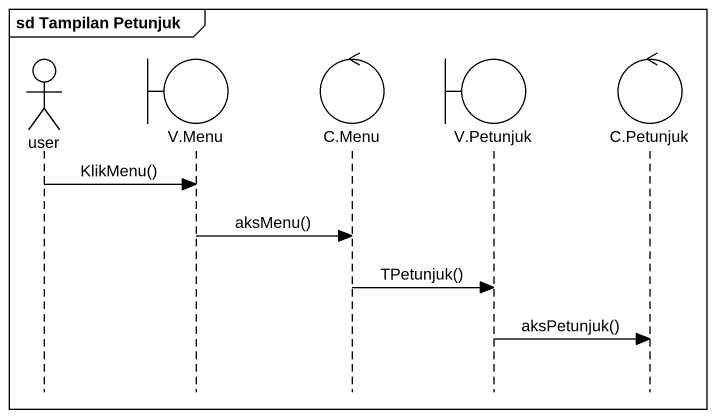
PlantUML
@startuml
mainframe sd Tampilan Petunjuk
hide footbox
actor user
boundary "V.Menu" as V_Menu
control "C.Menu" as C_Menu
boundary "V.Petunjuk" as V_Petunjuk
control "C.Petunjuk" as C_Petunjuk

user -> V_Menu : KlikMenu()
V_Menu -> C_Menu : aksMenu()
C_Menu -> V_Petunjuk : TPetunjuk()
V_Petunjuk -> C_Petunjuk : aksPetunjuk()
@enduml
